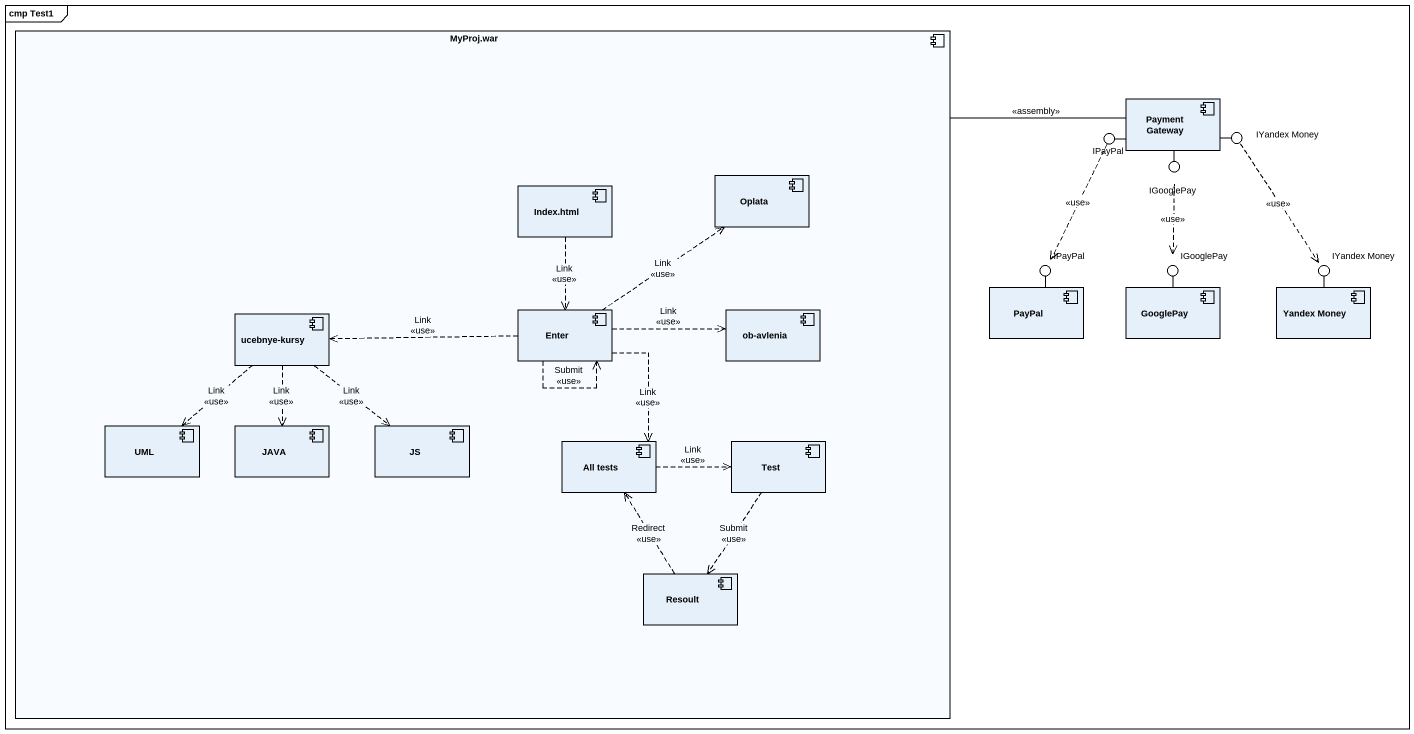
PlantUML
@startuml
mainframe cmp Test1
component "MyProj.war" as MyProj_war {
  component Oplata
  component "Index.html" as Index_html
  component "ucebnye-kursy" as ucebnye_kursy
  component Enter
  component "ob-avlenia" as ob_avlenia
  component UML
  component JAVA
  component JS
  component "All tests" as All_tests
  component Test
  component Resoult
}
component "Payment Gateway" as Payment_Gateway
() IPayPal
() "IYandex Money" as IYandex_Money
() IGooglePay
() "IPayPal" as IPayPal_2
() "IGooglePay" as IGooglePay_2
() "IYandex Money" as IYandex_Money_2
component PayPal
component GooglePay
component "Yandex Money" as Yandex_Money
Payment_Gateway -left- IPayPal
Payment_Gateway -right- IYandex_Money
Payment_Gateway -- IGooglePay
PayPal -up- IPayPal_2
GooglePay -up- IGooglePay_2
Yandex_Money -up- IYandex_Money_2
MyProj_war -right- Payment_Gateway : <<assembly>>
IPayPal ..> IPayPal_2 : <<use>>
IYandex_Money ..> IYandex_Money_2 : <<use>>
IGooglePay ..> IGooglePay_2 : <<use>>
Index_html ..> Enter : Link\n<<use>>
ucebnye_kursy ..> UML : Link\n<<use>>
ucebnye_kursy ..> JAVA : Link\n<<use>>
ucebnye_kursy ..> JS : Link\n<<use>>
Enter .up.> Oplata : Link\n<<use>>
Enter .left.> ucebnye_kursy : Link\n<<use>>
Enter ..> Enter : Submit\n<<use>>
Enter .right.> ob_avlenia : Link\n<<use>>
Enter ..> All_tests : Link\n<<use>>
All_tests .right.> Test : Link\n<<use>>
Test ..> Resoult : Submit\n<<use>>
Resoult .up.> All_tests : Redirect\n<<use>>
@enduml
